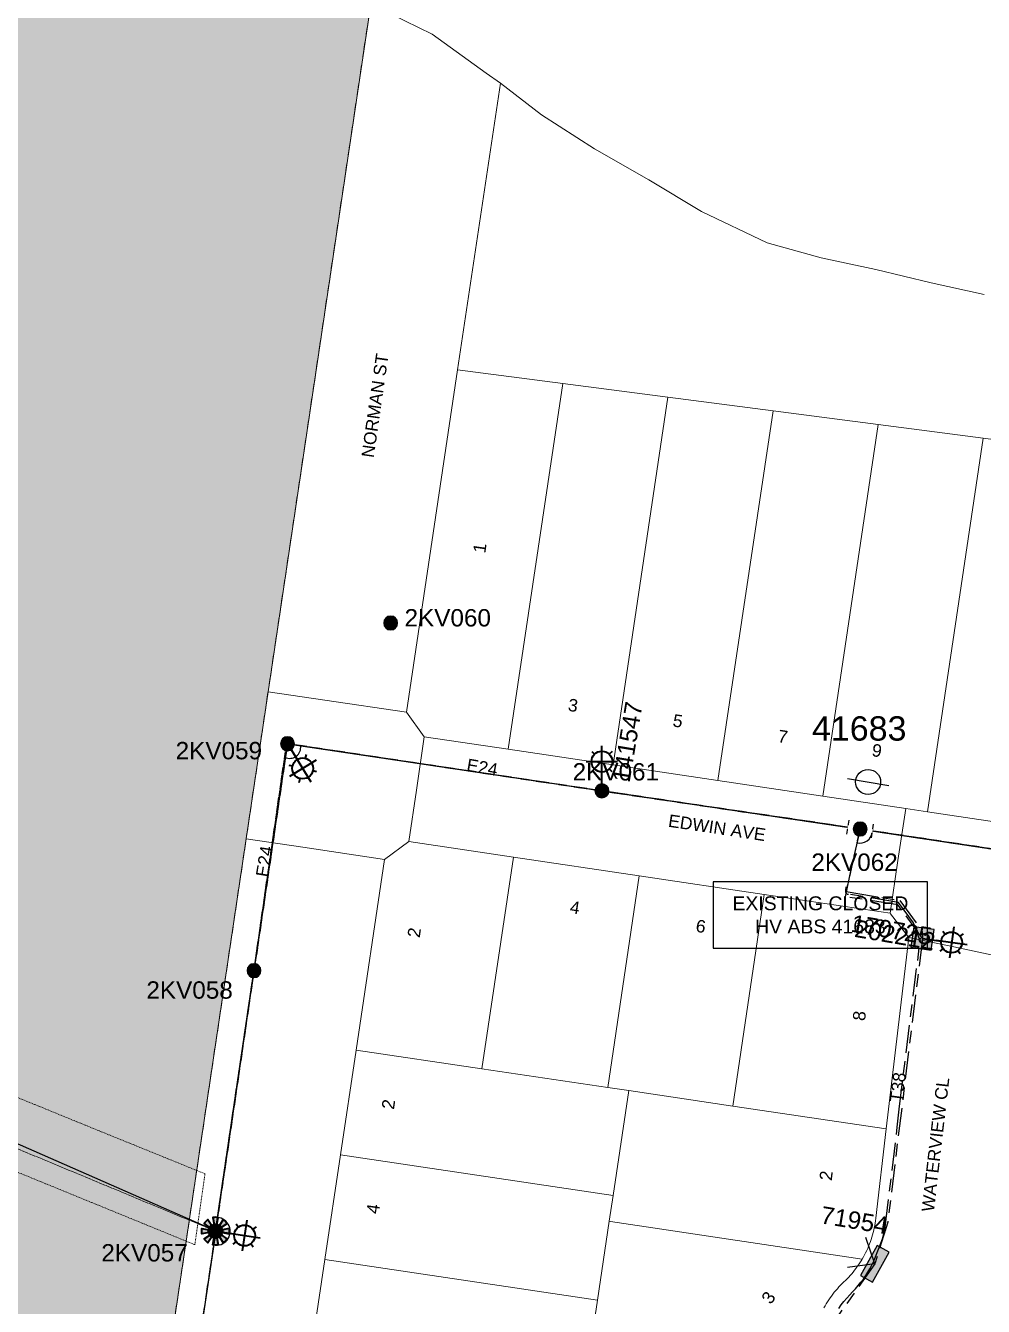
# Model space of a CAD drawing. Header units: metres. Extents: x 267914 to 271639, y 6093026 to 6094842.
# Drawn here: x 270660.8 to 270798.6, y 6094268.9 to 6094453.2 of the extents above; entities that cross this region are included whole.
import ezdxf
from ezdxf.enums import TextEntityAlignment as Align

# ---------------------------------------------------------------- set-up
doc = ezdxf.new("R2010")
doc.units = ezdxf.units.M
for name, pattern in [('Cable Exist OH', [1, 1, 0]), ('Cable Exist UG', [8.2, 4, -1.2, 1.8, -1.2]), ('HIDDEN', [0.375, 0.25, -0.125]), ('HIDDEN2', [0.1875, 0.125, -0.0625])]:
    doc.linetypes.add(name, pattern=pattern)
doc.layers.get('0').update_dxf_attribs({"color": 6})
for name, color, linetype, lineweight in [('Cadastre Land Parcels_SP_EXT', 9, 'Continuous', 5), ('Cadastre Other Property_SP_EXT', 9, 'HIDDEN', 5), ('Cadastre Roads_SP_EXT', 9, 'Continuous', 5)]:
    doc.layers.add(name, color=color, linetype=linetype, lineweight=lineweight)
for name, color, linetype in [('Equip_SP_HV_EXT', 7, 'Continuous'), ('Equip_SP_SL_EXT', 7, 'Continuous'), ('Mains_HV_EXT', 7, 'Continuous'), ('Mains_HV_NEW', 2, 'Continuous'), ('Mains_LV_EXT', 7, 'Continuous'), ('Mains_SL_EXT', 7, 'Continuous'), ('Notes_HV_MISC', 7, 'Continuous'), ('Notes_SP_MISC', 7, 'Continuous'), ('OH_Details_SP_MISC', 7, 'Continuous'), ('SupportsOH_SP_TR_HV_LV_SL_EXT', 7, 'Continuous'), ('SupportsUG_SP_LV_EXT', 7, 'Continuous'), ('SupportsUG_SP_LV_SL_EXT', 7, 'Continuous'), ('Trench_SP_EXT', 7, 'Continuous')]:
    doc.layers.add(name, color=color, linetype=linetype)
doc.layers.get('0').freeze()
doc.styles.add('COLUMN_LABEL', font='arial.ttf')
doc.styles.add('HVSW_LABEL', font='arial.ttf')
doc.styles.add('iecARIAL', font='arial.ttf', dxfattribs={"height": 2})
doc.styles.add('POLE_LABEL', font='arial.ttf')
doc.styles.get("Standard").update_dxf_attribs({"font": 'arial.ttf'})

# ---------------------------------------------------------------- blocks, each defined once
blk = doc.blocks.new('COLUMN_EXT')
blk.add_hatch(color=256).paths.add_polyline_path([(-1.49, 1.48), (-1.49, -1.49), (1.48, -1.49), (1.48, 1.48)])
blk.add_lwpolyline([(-1.49, -1.49), (1.48, -1.49), (1.48, 1.48), (-1.49, 1.48)], close=True)
for tag, height, style, flags, p in [('ASSET_NUM', 2.5, 'COLUMN_LABEL', 8, (2, 2)), ('STRUCTURE_PLANT_NUMBER', 0.2, 'POLE_LABEL', 9, (1.81, 0.03)), ('STREET_CODE', 0.2, 'COLUMN_LABEL', 9, (1.81, -0.2))]:
    blk.add_attdef(tag, text='', height=height, dxfattribs=dict(style=style, flags=flags)).set_placement(p, align=Align.MIDDLE_LEFT)
at = {"flags": 9}
for tag, p in [('COLUMN_TYPE', (1.81, -0.4)), ('OWNED_BY', (1.81, -0.6)), ('STATE', (1.81, -0.8)), ('USAGE', (1.81, -1)), ('STREETNAME', (1.81, -1.6)), ('SUBURB', (1.81, -1.8)), ('LEGEND', (1.81, -1.2)), ('LOCATION', (1.81, -1.4)), ('NOTES', (1.81, -2))]:
    blk.add_attdef(tag, text='', height=0.2, dxfattribs=at).set_placement(p, align=Align.MIDDLE_LEFT)
at = {"flags": 1}
blk.add_attdef('Z', (1.81, -2.35), '', height=0.2, dxfattribs=at)
blk = doc.blocks.new('PILLAR_EXT')
blk.add_hatch(color=256).paths.add_polyline_path([(-2.475, 0.99), (-2.475, -0.99), (2.475, -0.99), (2.475, 0.99)])
blk.add_lwpolyline([(-2.475, -0.99), (2.475, -0.99), (2.475, 0.99), (-2.475, 0.99)], close=True)
at = {"style": 'iecARIAL', "flags": 8}
blk.add_attdef('ASSET_NUM', (1.5, 3.5), '', height=2.5, dxfattribs=at)
for tag, p, flags in [('OWNED_BY', (0, -0.2), 9), ('STATE', (0, -0.4), 9), ('SUPPORT_TYPE', (0, -0.6), 9), ('STREETNAME', (0, -1.8), 9), ('SUBURB', (0, -2), 1), ('USAGE', (0, -0.8), 9), ('LEGEND', (0, -1), 9), ('LOCATION', (0, -1.2), 9), ('NOTES', (0, -1.4), 9), ('PARENT', (0, -1.6), 9)]:
    blk.add_attdef(tag, p, '', height=0.2, dxfattribs=dict(flags=flags))
blk = doc.blocks.new('SL_LANTERN_EXT')
at = {"lineweight": 40}
for p, q in [((-1.46, 5.68), (-1.06, 5.28)), ((0, 1.97), (0, 6.47)), ((1.46, 5.68), (1.06, 5.28)), ((-2.25, 4.22), (2.25, 4.22)), ((-1.46, 2.76), (-1.06, 3.16)), ((0, 0), (0, 2.72)), ((1.46, 2.76), (1.06, 3.16))]:
    blk.add_line(p, q, dxfattribs=at)
blk.add_circle((0, 4.22), 1.5, dxfattribs=at)
at = {"style": 'iecARIAL', "flags": 8}
blk.add_attdef('ASSET_NUM', (1.5, 1.5), '', height=2.5, dxfattribs=at)
for tag, p, height, flags in [('OPERATING_VOLTAGE', (0.98, -1.65), 0.2, 9), ('ORIENTATION', (0.98, -1.85), 0.2, 9), ('CONSTRUCTED_VOLTAGE', (0.98, -0.65), 0.2, 9), ('CONTROL_TYPE', (0.98, -0.85), 0.2, 9), ('LANTERN_PURPOSE', (0.98, -1.05), 0.2, 9), ('LANTERN_TYPE', (0.98, -1.25), 0.2, 9), ('NO_PHASES', (0.98, -1.45), 0.2, 9), ('LNUMBER', (2.18, -3.25), 2.5, 8), ('OWNED_BY', (0.98, -2.05), 0.2, 9), ('STATE', (0.98, -2.25), 0.2, 9), ('USAGE', (0.98, -2.45), 0.2, 9), ('CEXIST', (0.98, -2.65), 0.2, 9), ('CNEW', (0.98, -2.85), 0.2, 9), ('CNUMBER', (0.98, -3.05), 0.2, 9), ('CREMOVE', (0.98, -3.25), 0.2, 9), ('CREPLACE', (0.98, -3.45), 0.2, 9), ('LKINGHEIGHT', (0.98, -3.65), 0.2, 9), ('LBRACKET', (0.98, -3.85), 0.2, 9), ('LBRACKETVOCAB', (0.98, -4.05), 0.2, 9), ('LCATEGORY', (0.98, -4.25), 0.2, 9), ('LCHARGE1', (0.98, -4.45), 0.2, 9), ('LCHARGE1PERCENT', (0.98, -4.65), 0.2, 9), ('LCHARGE2', (0.98, -4.85), 0.2, 9), ('LCHARGE2PERCENT', (0.98, -5.05), 0.2, 9), ('LCHARGE3', (0.98, -5.25), 0.2, 9), ('LCHARGE3PERCENT', (0.98, -5.45), 0.2, 9), ('LEXIST', (0.98, -5.65), 0.2, 9), ('LLAMP', (0.98, -5.85), 0.2, 9), ('LLAMPVOCAB', (0.98, -6.05), 0.2, 9), ('LMAST', (0.98, -6.25), 0.2, 9), ('LMASTVOCAB', (0.98, -6.45), 0.2, 9), ('LNEW', (0.98, -6.65), 0.2, 9), ('LANTNUMBER', (0.98, -6.85), 0.2, 9), ('LOUTREACH', (0.98, -7.25), 0.2, 9), ('LOUTREACHVOCAB', (0.98, -7.45), 0.2, 9), ('STREETNAME', (0.98, -9.25), 0.2, 9), ('LRATECODE', (0.98, -7.65), 0.2, 9), ('LREMOVE', (0.98, -7.85), 0.2, 9), ('LREPLACE', (0.98, -8.05), 0.2, 9), ('LTYPE', (0.98, -8.25), 0.2, 9), ('LTYPEVOCAB', (0.98, -8.45), 0.2, 9), ('LEGEND', (0.98, -8.65), 0.2, 9), ('LOCATION', (0.98, -8.85), 0.2, 9), ('NOTES', (0.98, -9.05), 0.2, 9), ('SUBURB', (0.98, -9.45), 0.2, 1)]:
    blk.add_attdef(tag, p, '', height=height, dxfattribs=dict(flags=flags))
blk = doc.blocks.new('SL_NIGHTWATCH_EXT')
at = {"lineweight": 40}
h = blk.add_hatch(color=256, dxfattribs=at)
h.paths.add_polyline_path([(0.39, 1.96, 0.098491), (-0.39, 1.96), (-0.2, 0.98, -0.098491), (0.19, 0.98)])
h.paths.add_polyline_path([(0.55, 0.83, -0.098491), (0.83, 0.56), (1.66, 1.11, 0.098491), (1.11, 1.66)])
h.paths.add_polyline_path([(0.98, 0.2, -0.098491), (0.98, -0.19), (1.96, -0.39, 0.098491), (1.96, 0.39)])
h.paths.add_polyline_path([(0.83, -0.55, -0.098491), (0.56, -0.83), (1.11, -1.66, 0.098491), (1.66, -1.11)])
h.paths.add_polyline_path([(-0.19, -0.98), (-0.39, -1.96, 0.098491), (0.39, -1.96), (0.2, -0.98, -0.098491)])
h.paths.add_polyline_path([(-0.83, -0.56), (-1.66, -1.11, 0.098491), (-1.11, -1.66), (-0.55, -0.83, -0.098491)])
h.paths.add_polyline_path([(-0.98, 0.19), (-1.96, 0.39, 0.098491), (-1.96, -0.39), (-0.98, -0.2, -0.098491)])
h.paths.add_polyline_path([(-1.11, 1.66, 0.098491), (-1.66, 1.11), (-0.83, 0.55, -0.098491), (-0.56, 0.83)])
for p, q in [((-1.16, 1.63), (-1.16, 1.63, 0)), ((-1.1, 1.64), (-1.1, 1.64, 0)), ((1.08, 1.63), (1.08, 1.63, 0)), ((-0.86, -0.57), (-0.86, -0.57, 0)), ((0.82, -0.57), (0.82, -0.57, 0)), ((1.13, -1.65), (1.13, -1.65, 0)), ((1.96, -0.37), (1.96, -0.37, 0))]:
    blk.add_line(p, q, dxfattribs=at)
for points in [[(-0.2, 0.98, -0.098491), (0.19, 0.98), (0.39, 1.96, 0.098491), (-0.39, 1.96)], [(-0.98, 0.19, 0.098491), (-0.98, -0.2), (-1.96, -0.39, -0.098491), (-1.96, 0.39)], [(-0.56, 0.83, 0.098491), (-0.83, 0.55), (-1.66, 1.11, -0.098491), (-1.11, 1.66)], [(0.83, 0.56), (1.66, 1.11, 0.098491), (1.11, 1.66), (0.55, 0.83, -0.098491)], [(0.98, -0.19), (1.96, -0.39, 0.098491), (1.96, 0.39), (0.98, 0.2, -0.098491)], [(-0.83, -0.56, 0.098491), (-0.55, -0.83), (-1.11, -1.66, -0.098491), (-1.66, -1.11)], [(0.2, -0.98), (0.39, -1.96, -0.098491), (-0.39, -1.96), (-0.19, -0.98, 0.098491)], [(0.56, -0.83), (1.11, -1.66, 0.098491), (1.66, -1.11), (0.83, -0.55, -0.098491)]]:
    blk.add_lwpolyline(points, format="xyb", close=True, dxfattribs=at)
blk.add_circle((0, 0), 1, dxfattribs=at)
blk = doc.blocks.new('POLE_EXT')
blk.add_hatch(color=256).paths.add_polyline_path([(-1, 0, 1), (1, 0, 1)])
blk.add_lwpolyline([(-1, 0, 1), (1, 0, 1)], format="xyb", close=True)
for tag, height, flags, p in [('pNumber', 2.5, 8, (-17.84, 2.07)), ('OWNED_BY', 0.2, 9, (1.35, -0.4)), ('SPECIAL_USE', 0.2, 9, (1.35, -0.8)), ('STATE', 0.2, 9, (1.35, -1)), ('cLV', 0.2, 9, (1.35, -1.4)), ('hDepth', 0.2, 9, (1.35, -1.6)), ('hDia', 0.2, 9, (1.35, -1.8)), ('PARENT', 0.2, 9, (1.35, -0.6)), ('USAGE', 0.2, 9, (1.35, -1.2)), ('cHV', 0.2, 9, (1.35, -2)), ('cLinedev', 0.2, 9, (1.35, -3.4)), ('LBRACKET', 0.2, 9, (1.35, -2.2)), ('LExisting', 0.2, 9, (1.35, -2.4)), ('LANTNUMBER', 0.2, 9, (1.35, -2.6)), ('LOther', 0.2, 9, (1.35, -2.8)), ('LRemove', 0.2, 9, (1.35, -3)), ('LEGEND', 0.2, 9, (1.35, -3.2)), ('LOCATION', 0.2, 9, (1.35, -3.6)), ('pExisting', 0.2, 9, (1.35, -3.8)), ('pFooting', 0.2, 9, (1.35, -4.4)), ('pNew', 0.2, 9, (1.35, -4.6)), ('pRelocate', 0.2, 9, (1.35, -5)), ('pRemove', 0.2, 9, (1.35, -5.2)), ('pReplace', 0.2, 9, (1.35, -5.4)), ('pStay', 0.2, 9, (1.35, -5.6)), ('PFNUMBER', 0.2, 9, (1.35, -4)), ('NEWPFNUMBER', 0.2, 9, (1.35, -4.2)), ('pType', 0.2, 9, (1.35, -5.8)), ('cspan', 0.2, 9, (1.35, -6)), ('STREETNAME', 0.2, 9, (1.35, -6.2)), ('SUBURB', 0.2, 9, (1.35, -6.4)), ('OPERATED_BY', 0.2, 9, (1.36, -7.01)), ('NOTES', 0.2, 9, (1.35, -6.6)), ('MAINTAINED_BY', 0.2, 9, (1.36, -6.81))]:
    blk.add_attdef(tag, text='', height=height, dxfattribs=dict(flags=flags)).set_placement(p, align=Align.MIDDLE_LEFT)
at = {"style": 'POLE_LABEL'}
for tag, height, flags, p in [('ASSET_NUM', 2.5, 8, (2, 2)), ('STRUCTURE_PLANT_NUMBER', 0.2, 9, (1.35, 0.03)), ('STREET_CODE', 0.2, 9, (1.35, -0.2))]:
    blk.add_attdef(tag, text='', height=height, dxfattribs=dict(at, flags=flags)).set_placement(p, align=Align.MIDDLE_LEFT)
at = {"flags": 1}
blk.add_attdef('Z', (1.35, -7.33), '', height=0.2, dxfattribs=at)
blk = doc.blocks.new('HV_ABS_CLOSED_EXT')
blk.add_line((-3, 6.87), (3, 6.87))
blk.add_circle((0, 6.87), 1.8)
at = {"style": 'HVSW_LABEL'}
for tag, height, flags, p in [('ASSET_NUM', 3.5, 8, (2, 2)), ('STREET_CODE', 0.2, 9, (0, -0.2))]:
    blk.add_attdef(tag, text='', height=height, dxfattribs=dict(at, flags=flags)).set_placement(p, align=Align.MIDDLE_LEFT)
at = {"flags": 1}
blk.add_attdef('Z', (0, 0), '', height=0.2, dxfattribs=at)
at = {"flags": 9}
for tag, p in [('ACTUAL_STATUS', (0, -0.4)), ('CONSTRUCTED_VOLTAGE', (0, -0.6)), ('OPERATING_VOLTAGE', (0, -1)), ('ORIENTATION', (0, -1.2)), ('OWNED_BY', (0, -1.4)), ('STATE', (0, -1.6)), ('SWITCH_TYPE', (0, -1.8)), ('NO_PHASES', (0, -0.8)), ('STREETNAME', (0, -2.6)), ('SUBURB', (0, -2.8)), ('USAGE', (0, -2)), ('LEGEND', (0, -2.2)), ('LOCATION', (0, -2.4)), ('NOTES', (0, -3))]:
    blk.add_attdef(tag, text='', height=0.2, dxfattribs=at).set_placement(p, align=Align.MIDDLE_LEFT)
blk = doc.blocks.new('End Shackle_NEW')
blk.add_line((1, 1.81), (-1, 1.81))
at = {"flags": 1}
blk.add_attdef('Z', (0, 0), '', height=0.2, dxfattribs=at)
at = {"flags": 9}
for tag, p in [('CONNECTOR_TYPE', (0, 0)), ('CONSTRUCTED_VOLTAGE', (0, -0.2)), ('OPERATING_VOLTAGE', (0, -0.6)), ('ORIENTATION', (0, -0.8)), ('OWNED_BY', (0, -1)), ('STATE', (0, -1.2)), ('NO_PHASES', (0, -0.4)), ('USAGE', (0, -1.4)), ('NOTES', (0, -1.6)), ('MAINTAINED_BY', (0, -1.81)), ('OPERATED_BY', (0, -2.01))]:
    blk.add_attdef(tag, text='', height=0.2, dxfattribs=at).set_placement(p, align=Align.MIDDLE_LEFT)
blk.add_wipeout([(-0.25, 0), (-0.25, 1.81), (0.25, 1.82), (0.25, 0)])

msp = doc.modelspace()

# ---------------------------------------------------------------- hatches: boundary and pattern name
at = {"layer": 'Notes_SP_MISC', "linetype": 'Cable Exist OH', "lineweight": 0}
h = msp.add_hatch(dxfattribs=at)
h.set_pattern_fill('DOTS', scale=5)
h.paths.add_polyline_path([(270294.87367, 6094417.99015), (270325.71903, 6094417.99015), (270325.71903, 6094427.51752), (270294.87367, 6094427.51752)], flags=16)
h.paths.add_polyline_path([(270368.16032, 6094375.8), (270330.76741, 6094375.8), (270330.76741, 6094396.1), (270368.16032, 6094396.1)], flags=16)
h.paths.add_polyline_path([(270392.54142, 6094372.76222), (270446.52195, 6094372.76222), (270446.52195, 6094323.68579), (270392.54142, 6094323.68579)], flags=16)
h.paths.add_polyline_path([(270562.66032, 6094301.83251), (270525.26741, 6094301.83251), (270525.26741, 6094316.74827), (270562.66032, 6094316.74827)], flags=16)
h.paths.add_polyline_path([(270623.56261, 6094279.79342), (270586.16971, 6094279.79342), (270586.16971, 6094294.70918), (270623.56261, 6094294.70918)], flags=16)
h.paths.add_polyline_path([(270546.43226, 6094188.17363), (270607.54442, 6094188.17363), (270607.54442, 6094223.87583), (270546.43226, 6094223.87583)], flags=16)
h.paths.add_polyline_path([(270610.29029, 6094219.38971), (270657.83063, 6094219.38971), (270657.83063, 6094235.65904), (270610.29029, 6094235.65904)], flags=16)
h.paths.add_polyline_path([(270621.72617, 6094206.99774), (270652.57153, 6094206.99774), (270652.57153, 6094216.52512), (270621.72617, 6094216.52512)], flags=16)
h.paths.add_polyline_path([(270621.72617, 6094194.15068), (270652.57153, 6094194.15068), (270652.57153, 6094203.67805), (270621.72617, 6094203.67805)], flags=16)
h.paths.add_polyline_path([(270621.73795, 6094179.87044), (270652.58331, 6094179.87044), (270652.58331, 6094189.39782), (270621.73795, 6094189.39782)], flags=16)
h.paths.add_polyline_path([(270147.16008, 6094087.00123), (270207.17664, 6094079.64236), (270204.76765, 6094082.90953), (270210.07705, 6094108.14978), (270325.83978, 6094122.17453), (270502.90852, 6094177.01981), (270669.04642, 6094178.49896), (270710.46836, 6094456.26428), (270636.39311, 6094511.48672), (270591.3781, 6094556.10591), (270564.69639, 6094591.35677), (270524.07257, 6094631.00491), (270480.90636, 6094656.14759), (270451.68598, 6094666.35359), (270363.99117, 6094617.38918), (270314.13328, 6094579.10181), (270278.89523, 6094550.13021), (270252.61213, 6094525.7092), (270236.65183, 6094517.45549)])

# ---------------------------------------------------------------- linework, layer by layer
at = {"layer": 'Cadastre Land Parcels_SP_EXT', "linetype": 'Continuous'}
for points in [[(270502.90852, 6094177.01981), (270518.23105, 6094177.15593), (270536.52756, 6094177.3189), (270554.82407, 6094177.48179), (270573.12058, 6094177.64467), (270591.4163, 6094177.80756), (270609.71281, 6094177.97036), (270628.00924, 6094178.13315), (270647.82904, 6094178.30973), (270669.04645, 6094178.49894), (270692.55688, 6094336.15535), (270692.55688, 6094336.15535), (270695.71407, 6094357.32338), (270710.46862, 6094456.26413)], [(270798.72677, 6094414.49163), (270791.07699, 6094416.18002), (270783.1154, 6094418.06433), (270775.26086, 6094419.74742), (270767.49527, 6094421.94629), (270758.05367, 6094426.44789), (270750.4507, 6094431.01222), (270742.66524, 6094435.46833), (270735.01369, 6094440.33979), (270729.12588, 6094444.91683), (270722.96813, 6094403.63555), (270738.09147, 6094401.67059), (270753.21392, 6094399.70652), (270768.33717, 6094397.74244), (270783.45972, 6094395.77634), (270798.58217, 6094393.81323), (270813.70542, 6094391.84907)], [(270775.65164, 6094268.62056), (270775.81709, 6094268.91638), (270775.98837, 6094269.20832), (270776.16715, 6094269.49647), (270776.35168, 6094269.78072), (270776.54292, 6094270.0602), (270776.7407, 6094270.33589), (270776.94439, 6094270.60681), (270777.15392, 6094270.87286), (270777.37007, 6094271.13406), (270777.59205, 6094271.39049), (270777.81906, 6094271.64198), (270778.05191, 6094271.88772), (270778.29067, 6094272.12869), (270778.53438, 6094272.36374), (270778.76855, 6094272.58961), (270778.99768, 6094272.8213), (270779.22187, 6094273.0568), (270779.44102, 6094273.29724), (270779.65505, 6094273.54351), (270779.86334, 6094273.79358), (270780.0658, 6094274.04745), (270780.26331, 6094274.30626), (270780.45491, 6094274.56985), (270780.64076, 6094274.83626), (270780.82069, 6094275.10753), (270780.99488, 6094275.3826), (270781.16325, 6094275.66155), (270744.96586, 6094281.07934), (270744.77418, 6094281.10823), (270743.07987, 6094269.74318), (270741.45455, 6094258.84549)]]:
    msp.add_lwpolyline(points, dxfattribs=at)
for points in [[(270738.09147, 6094401.67059), (270722.96813, 6094403.63555), (270715.60675, 6094354.35717), (270718.17723, 6094350.83323), (270730.24241, 6094349.03531), (270738.09147, 6094401.67059)], [(270753.21392, 6094399.70652), (270738.09147, 6094401.67059), (270730.24241, 6094349.03531), (270745.3214, 6094346.78759), (270753.21392, 6094399.70652)], [(270768.33717, 6094397.74244), (270753.21392, 6094399.70652), (270745.3214, 6094346.78759), (270760.40199, 6094344.53979), (270768.33717, 6094397.74244)], [(270783.45972, 6094395.77634), (270768.33717, 6094397.74244), (270760.40199, 6094344.53979), (270775.48266, 6094342.29305), (270783.45972, 6094395.77634)], [(270798.58217, 6094393.81323), (270783.45972, 6094395.77634), (270775.48266, 6094342.29305), (270787.42656, 6094340.51289), (270790.56245, 6094340.04525), (270798.58217, 6094393.81323)], [(270813.70542, 6094391.84907), (270798.58217, 6094393.81323), (270790.56245, 6094340.04525), (270805.64304, 6094337.79745), (270813.70542, 6094391.84907)], [(270731.00843, 6094333.50661), (270715.92943, 6094335.75335), (270712.46343, 6094333.18649), (270708.37063, 6094305.74066), (270726.46654, 6094303.04617), (270731.00843, 6094333.50661)], [(270749.10531, 6094330.8092), (270731.00843, 6094333.50661), (270726.46654, 6094303.04617), (270744.56333, 6094300.35176), (270749.10531, 6094330.8092)], [(270767.08338, 6094328.12963), (270749.10531, 6094330.8092), (270744.56333, 6094300.35176), (270747.57715, 6094299.90294), (270762.53814, 6094297.6721), (270767.08338, 6094328.12963)], [(270785.17779, 6094325.43398), (270767.08338, 6094328.12963), (270762.53814, 6094297.6721), (270784.63163, 6094294.38657), (270787.85223, 6094321.96145), (270785.25543, 6094325.33346), (270785.17779, 6094325.43398)], [(270726.46654, 6094303.04617), (270708.37063, 6094305.74066), (270706.12124, 6094290.65972), (270745.32856, 6094284.82306), (270747.57715, 6094299.90294), (270744.56333, 6094300.35176), (270726.46654, 6094303.04617)], [(270781.33514, 6094275.96241), (270781.50041, 6094276.26619), (270781.65826, 6094276.57465), (270781.80869, 6094276.88593), (270781.9525, 6094277.2011), (270782.08879, 6094277.51998), (270782.21776, 6094277.84072), (270782.33931, 6094278.16516), (270782.45255, 6094278.49244), (270782.55925, 6094278.82156), (270782.65775, 6094279.15343), (270782.74882, 6094279.48715), (270782.83247, 6094279.82361), (270782.90799, 6094280.16183), (270782.97521, 6094280.50085), (270783.0351, 6094280.84173), (270783.08678, 6094281.18437), (270783.13112, 6094281.52781), (270784.63163, 6094294.38657), (270762.53814, 6094297.6721), (270747.57715, 6094299.90294), (270745.32856, 6094284.82306), (270744.77418, 6094281.10823), (270744.96586, 6094281.07934), (270781.16325, 6094275.66155), (270781.33514, 6094275.96241)], [(270744.77418, 6094281.10823), (270745.32856, 6094284.82306), (270706.12124, 6094290.65972), (270703.87185, 6094275.58082), (270743.07987, 6094269.74318), (270744.77418, 6094281.10823)], [(270743.07987, 6094269.74318), (270703.87185, 6094275.58082), (270701.62334, 6094260.49988), (270740.83128, 6094254.66233), (270741.45455, 6094258.84549), (270743.07987, 6094269.74318)]]:
    msp.add_lwpolyline(points, close=True, dxfattribs=at)
at = {"layer": 'Cadastre Other Property_SP_EXT', "linetype": 'HIDDEN2'}
msp.add_lwpolyline([(270420.18782, 6094396.60435), (270419.71449, 6094393.93344), (270418.36206, 6094389.80877), (270417.07736, 6094387.20542), (270440.54088, 6094377.60364), (270479.96229, 6094361.5781), (270529.66173, 6094341.22504), (270573.3431, 6094323.50903), (270685.17294, 6094277.72462), (270686.63742, 6094287.93144), (270671.45711, 6094294.09509), (270566.75027, 6094336.89744), (270519.48512, 6094356.2025), (270425.93532, 6094394.40677), (270420.18782, 6094396.60435)], close=True, dxfattribs=at)
at = {"layer": 'Cadastre Roads_SP_EXT', "linetype": 'Continuous'}
for points in [[(270729.12586, 6094444.91678), (270727.07619, 6094446.34733), (270719.28833, 6094451.95969), (270711.44219, 6094455.78439), (270710.46862, 6094456.26415), (270695.71405, 6094357.32331), (270703.87412, 6094356.10778), (270715.60669, 6094354.35712), (270722.96812, 6094403.63561), (270729.12586, 6094444.91678)], [(270730.24239, 6094349.03528), (270718.17727, 6094350.83328), (270717.03177, 6094343.14794), (270715.92945, 6094335.75339), (270731.00836, 6094333.50663), (270749.1053, 6094330.80915), (270767.08337, 6094328.1296), (270785.17775, 6094325.43398), (270786.31018, 6094333.02739), (270787.42655, 6094340.51289), (270775.48266, 6094342.29305), (270760.40207, 6094344.53981), (270745.32139, 6094346.78755), (270730.24239, 6094349.03528)], [(270712.46344, 6094333.18652), (270700.7194, 6094334.93683), (270692.55686, 6094336.15536), (270669.04642, 6094178.49896), (270664.70496, 6094149.38491), (270677.24508, 6094154.18662), (270686.28574, 6094157.64847), (270692.17785, 6094197.16468), (270694.87691, 6094215.2602), (270697.12544, 6094230.34008), (270699.37477, 6094245.42103), (270701.6233, 6094260.49994), (270703.87183, 6094275.5808), (270706.12124, 6094290.65971), (270708.37065, 6094305.74065), (270712.46344, 6094333.18652)]]:
    msp.add_lwpolyline(points, close=True, dxfattribs=at)
msp.add_lwpolyline([(270803.56945, 6094318.64919), (270794.3332, 6094320.59668), (270787.85227, 6094321.96145), (270784.63158, 6094294.38656), (270783.13109, 6094281.52784), (270783.08685, 6094281.18433), (270783.0351, 6094280.8417), (270782.97523, 6094280.50093), (270782.90794, 6094280.16183), (270782.83253, 6094279.82362), (270782.74881, 6094279.48709), (270782.65777, 6094279.15347), (270782.55931, 6094278.82153), (270782.45255, 6094278.4925), (270782.33925, 6094278.16515), (270782.21774, 6094277.84072), (270782.08882, 6094277.51999), (270781.95247, 6094277.20112), (270781.80871, 6094276.88596), (270781.65824, 6094276.57468), (270781.50044, 6094276.26614), (270781.33513, 6094275.96245), (270781.16328, 6094275.66151), (270780.99489, 6094275.38264), (270780.82075, 6094275.10757), (270780.64069, 6094274.83629), (270780.4549, 6094274.56987), (270780.26327, 6094274.30628), (270780.06582, 6094274.04746), (270779.86334, 6094273.79358), (270779.65511, 6094273.54349), (270779.44097, 6094273.29721), (270779.22188, 6094273.05684), (270778.99776, 6094272.82124), (270778.76861, 6094272.58962), (270778.53442, 6094272.36373), (270778.29061, 6094272.12866), (270778.05192, 6094271.88776), (270777.81906, 6094271.64201), (270777.59202, 6094271.39042), (270777.37002, 6094271.13407), (270777.15394, 6094270.87286), (270776.94439, 6094270.6068), (270776.74076, 6094270.33596), (270776.54295, 6094270.06027), (270776.35168, 6094269.7807), (270776.16712, 6094269.49644), (270775.98839, 6094269.2083), (270775.81708, 6094268.91636), (270775.65159, 6094268.62063)], dxfattribs=at)
at = {"layer": 'Mains_HV_EXT', "color": 7, "linetype": 'Cable Exist OH', "lineweight": 0}
for points in [[(270403.3061, 6094398.25107), (270688.15339, 6094279.67559), (270698.4922, 6094349.83199), (270780.8594, 6094337.55544)], [(270780.8594, 6094337.55544), (270804.49989, 6094333.98848)]]:
    msp.add_lwpolyline(points, dxfattribs=at)
at = {"layer": 'Mains_LV_EXT', "linetype": 'Cable Exist OH'}
for points in [[(270688.15339, 6094279.67559), (270693.67961, 6094317.17527), (270698.38652, 6094349.87478)], [(270698.38652, 6094349.87478), (270743.7262, 6094343.04152)], [(270743.7262, 6094343.04152), (270780.85943, 6094337.55551)], [(270780.85943, 6094337.55551), (270804.49989, 6094333.98848)]]:
    msp.add_lwpolyline(points, dxfattribs=at)
at = {"layer": 'Mains_LV_EXT', "linetype": 'Continuous'}
for points in [[(270698.1206, 6094347.88804, 0.609041638), (270700.38177, 6094349.55611)], [(270780.36195, 6094335.61685, 0.494104912), (270782.58528, 6094337.18633)], [(270687.8701, 6094277.69033, 1.05077347), (270688.43583, 6094281.64744)]]:
    msp.add_lwpolyline(points, format="xyb", dxfattribs=at)
at = {"layer": 'Mains_LV_EXT', "linetype": 'Cable Exist UG'}
for points in [[(270780.85943, 6094337.55551), (270778.83359, 6094328.54276), (270786.56348, 6094327.27684), (270789.81245, 6094322.82185), (270789.83981, 6094321.80635)], [(270789.83981, 6094321.80635), (270784.83169, 6094280.99114), (270782.99412, 6094274.98003)], [(270782.99412, 6094274.98003), (270777.06701, 6094266.61901), (270776.47217, 6094258.06755), (270779.59359, 6094252.2694)]]:
    msp.add_lwpolyline(points, dxfattribs=at)
at = {"layer": 'Mains_LV_EXT', "color": 7, "linetype": 'Cable Exist OH', "lineweight": 0}
msp.add_lwpolyline([(270682.19849, 6094239.43043), (270688.15339, 6094279.67559)], dxfattribs=at)
at = {"layer": 'Mains_SL_EXT', "linetype": 'Cable Exist OH'}
for points in [[(270698.4922, 6094349.83199), (270693.67961, 6094317.17527), (270688.15339, 6094279.67559)], [(270743.7262, 6094343.04152), (270698.4922, 6094349.83199)], [(270780.85943, 6094337.55551), (270743.7262, 6094343.04152)], [(270867.74587, 6094324.55065), (270837.98143, 6094328.99229), (270804.49989, 6094333.98848), (270780.85943, 6094337.55551)]]:
    msp.add_lwpolyline(points, dxfattribs=at)
at = {"layer": 'Mains_SL_EXT', "linetype": 'Cable Exist UG'}
msp.add_lwpolyline([(270789.83981, 6094321.80635), (270786.31073, 6094326.64455), (270778.74909, 6094327.81971), (270780.85943, 6094337.55551)], dxfattribs=at)
at = {"layer": 'Notes_HV_MISC'}
msp.add_lwpolyline([(270759.72694, 6094320.42186), (270790.5723, 6094320.42186), (270790.5723, 6094329.94924), (270759.72694, 6094329.94924)], close=True, dxfattribs=at)
at = {"layer": 'Notes_SP_MISC', "color": 7, "linetype": 'Cable Exist OH', "lineweight": 0, "flags": 128}
msp.add_lwpolyline([(270147.16008, 6094087.00123), (270207.17664, 6094079.64236), (270204.76765, 6094082.90953), (270210.07705, 6094108.14978), (270325.83978, 6094122.17453), (270502.90852, 6094177.01981), (270669.04642, 6094178.49896), (270710.46836, 6094456.26428), (270636.39311, 6094511.48672), (270591.3781, 6094556.10591), (270564.69639, 6094591.35677), (270524.07257, 6094631.00491), (270480.90636, 6094656.14759), (270451.68598, 6094666.35359), (270363.99117, 6094617.38918), (270314.13328, 6094579.10181), (270278.89523, 6094550.13021), (270252.61213, 6094525.7092), (270236.65183, 6094517.45549), (270147.16012, 6094087.00122)], dxfattribs=at)
at = {"layer": 'OH_Details_SP_MISC', "color": 7, "linetype": 'Continuous', "flags": 128}
for points in [[(270666.3196, 6094131.35455), (270674.70501, 6094188.89346), (270682.19843, 6094239.43054), (270688.251, 6094279.65487), (270617.60104, 6094310.72596), (270546.44597, 6094339.78699), (270471.99901, 6094370.19398), (270403.30808, 6094398.25024)], [(270688.15339, 6094279.67559), (270698.49218, 6094349.83204), (270780.8594, 6094337.55544), (270804.49997, 6094333.98846), (270867.74588, 6094324.55065), (270920.88414, 6094318.04271)]]:
    msp.add_lwpolyline(points, dxfattribs=at)
at = {"layer": 'Trench_SP_EXT', "linetype": 'Cable Exist UG'}
for points in [[(270780.61896, 6094336.48589), (270780.84086, 6094337.47288)], [(270782.72959, 6094275.13397), (270784.08394, 6094278.56371), (270784.08394, 6094278.56371), (270784.21423, 6094279.10779), (270784.34101, 6094279.67691), (270784.47195, 6094280.23999), (270784.47472, 6094280.26349), (270786.20053, 6094294.6237), (270786.46273, 6094297.22015), (270786.46273, 6094297.22015), (270789.5424, 6094321.82374)], [(270782.99416, 6094274.98002), (270781.60448, 6094279.02376)], [(270777.80345, 6094268.5681), (270778.15956, 6094269.0802), (270778.53957, 6094269.57426), (270778.93093, 6094270.03741), (270779.37033, 6094270.50569), (270779.77384, 6094270.92886), (270780.1891, 6094271.38279), (270780.58779, 6094271.8443), (270780.97066, 6094272.31593), (270781.32954, 6094272.79009), (270781.67056, 6094273.27184), (270781.98775, 6094273.75938), (270782.28447, 6094274.25565), (270782.75153, 6094275.18953)], [(270782.99416, 6094274.98002), (270778.27467, 6094274.31839)]]:
    msp.add_lwpolyline(points, dxfattribs=at)
msp.add_lwpolyline([(270789.4193, 6094321.69198), (270788.5276, 6094324.04883), (270788.5276, 6094324.04883), (270786.39298, 6094326.98777), (270779.19721, 6094328.17276), (270779.19721, 6094328.17276, -0.539919499), (270778.78538, 6094328.71643), (270778.78538, 6094328.71643), (270778.87586, 6094329.23513)], format="xyb", dxfattribs=at)

# ---------------------------------------------------------------- block references
at = {"layer": 'Equip_SP_HV_EXT'}
ref = msp.add_blockref('HV_ABS_CLOSED_EXT', (270780.85942, 6094337.55545), dxfattribs=dict(at, rotation=350.2917938162554))
ref.add_attrib('ASSET_NUM', '41683', dxfattribs={"layer": '0', "height": 3.5, "style": 'HVSW_LABEL'}).set_placement((270787.53006, 6094353.78187), align=Align.TOP_RIGHT)
at = {"layer": 'Equip_SP_SL_EXT'}
ref = msp.add_blockref('SL_LANTERN_EXT', (270743.72627, 6094343.04151), dxfattribs=at)
ref.add_attrib('ASSET_NUM', '141547', dxfattribs={"layer": '0', "height": 2.5, "rotation": 80.5528094, "style": 'iecARIAL'}).set_placement((270745.22627, 6094344.54151), align=Align.TOP_LEFT)
for p, rotation in [((270698.48577, 6094349.8827), 211.3864402441488), ((270688.15351, 6094279.67563), 261.5154112889042)]:
    msp.add_blockref('SL_LANTERN_EXT', p, dxfattribs=dict(at, rotation=rotation))
ref = msp.add_blockref('SL_LANTERN_EXT', (270789.8398, 6094321.80642), dxfattribs=dict(at, rotation=262.1660577249038))
ref.add_attrib('ASSET_NUM', '170725', dxfattribs={"layer": '0', "height": 2.5, "rotation": 350.3090011, "style": 'iecARIAL'}).set_placement((270791.3398, 6094323.30642), align=Align.TOP_RIGHT)
msp.add_blockref('SL_NIGHTWATCH_EXT', (270688.1534, 6094279.67558), dxfattribs=at)
at = {"layer": 'SupportsOH_SP_TR_HV_LV_SL_EXT'}
ref = msp.add_blockref('POLE_EXT', (270713.33517, 6094367.20946), dxfattribs=at)
ref.add_attrib('ASSET_NUM', '2KV060', dxfattribs={"layer": '0', "height": 2.5, "style": 'POLE_LABEL'}).set_placement((270715.33517, 6094367.95946), align=Align.MIDDLE_LEFT)
ref = msp.add_blockref('POLE_EXT', (270698.49218, 6094349.83204), dxfattribs=at)
ref.add_attrib('ASSET_NUM', '2KV059', dxfattribs={"layer": '0', "height": 2.5, "style": 'POLE_LABEL'}).set_placement((270694.83946, 6094346.83972), align=Align.BOTTOM_RIGHT)
ref = msp.add_blockref('POLE_EXT', (270743.72622, 6094343.0415), dxfattribs=at)
ref.add_attrib('ASSET_NUM', '2KV061', dxfattribs={"layer": '0', "height": 2.5, "style": 'POLE_LABEL'}).set_placement((270745.72622, 6094343.7915), align=Align.BOTTOM_CENTER)
ref = msp.add_blockref('POLE_EXT', (270693.67964, 6094317.17523), dxfattribs=at)
ref.add_attrib('ASSET_NUM', '2KV058', dxfattribs={"layer": '0', "height": 2.5, "style": 'POLE_LABEL'}).set_placement((270690.63044, 6094312.38393), align=Align.BOTTOM_RIGHT)
ref = msp.add_blockref('POLE_EXT', (270688.15343, 6094279.67558), dxfattribs=at)
ref.add_attrib('ASSET_NUM', '2KV057', dxfattribs={"layer": '0', "height": 2.5, "style": 'POLE_LABEL'}).set_placement((270684.14722, 6094277.812), align=Align.TOP_RIGHT)
at = {"layer": 'SupportsUG_SP_LV_EXT'}
ref = msp.add_blockref('PILLAR_EXT', (270782.99409, 6094274.98), dxfattribs=dict(at, rotation=241.0826549752978))
ref.add_attrib('ASSET_NUM', '71954', dxfattribs={"layer": '0', "height": 2.5, "rotation": 350.4490875, "style": 'iecARIAL'}).set_placement((270784.49409, 6094278.48), align=Align.BOTTOM_RIGHT)
at = {"layer": 'SupportsUG_SP_LV_SL_EXT'}
ref = msp.add_blockref('COLUMN_EXT', (270789.83981, 6094321.80637), dxfattribs=dict(at, rotation=262.1660577249038))
ref.add_attrib('ASSET_NUM', '202212', dxfattribs={"layer": '0', "height": 2.5, "rotation": 350.3090011, "style": 'COLUMN_LABEL'}).set_placement((270791.83981, 6094322.55637), align=Align.TOP_RIGHT)

# ---------------------------------------------------------------- texts
at = {"layer": 'Cadastre Land Parcels_SP_EXT'}
for s, rotation, p in [('1', 81.822548, (270726.94318, 6094377.18591)), ('3', 351.469299, (270738.75039, 6094354.58121)), ('5', 351.468872, (270753.82285, 6094352.3343)), ('7', 351.469574, (270768.93712, 6094350.08237)), ('9', 351.469055, (270782.45551, 6094348.06758)), ('4', 351.468597, (270739.03082, 6094325.47228)), ('2', 81.822578, (270717.51155, 6094321.83157)), ('6', 351.468506, (270757.13096, 6094322.77385)), ('8', 83.360886, (270781.56049, 6094309.87357)), ('2', 81.822502, (270713.80717, 6094297.11512)), ('2', 83.360985, (270776.78078, 6094286.87322)), ('4', 81.822456, (270711.60821, 6094282.07331)), ('3', 55.375153, (270768.02048, 6094269.03269))]:
    msp.add_text(s, height=1.8, rotation=rotation, dxfattribs=at).set_placement(p)
at = {"layer": 'Cadastre Roads_SP_EXT'}
for s, rotation, p in [('NORMAN ST', 81.829155, (270710.89743, 6094390.91222)), ('EDWIN AVE', 351.468903, (270753.17206, 6094337.89997)), ('WATERVIEW CL', 83.405159, (270791.47829, 6094282.38771))]:
    msp.add_text(s, height=1.8, rotation=rotation, dxfattribs=at).set_placement(p)
at = {"layer": 'Mains_LV_EXT'}
for s, rotation, p in [('E24', 350.2424343, (270724.16217, 6094345.93339)), ('E24', 80.9052512, (270695.70259, 6094330.55051)), ('T38', 82.2869071, (270786.87477, 6094298.11463))]:
    msp.add_text(s, height=1.8, rotation=rotation, dxfattribs=at).set_placement(p)
at = {"layer": 'Notes_HV_MISC', "insert": (270775.14962, 6094325.18555), "char_height": 2, "width": 30.6675701, "attachment_point": 5, "style": 'iecARIAL'}
msp.add_mtext('EXISTING CLOSED\\PHV ABS 41683', dxfattribs=at)

# ---------------------------------------------------------------- next in the draw order: block references
at = {"layer": 'Mains_HV_NEW', "color": 7, "linetype": 'Cable Exist OH', "lineweight": 0, "rotation": 81.52267031754393}
msp.add_blockref('End Shackle_NEW', (270780.8594, 6094337.55544), dxfattribs=at).dxf.unprotected_set("ltscale", 0)

# ---------------------------------------------------------------- next in the draw order: block references
at = {"layer": 'Mains_HV_NEW', "color": 7, "linetype": 'Cable Exist OH', "lineweight": 0, "rotation": 261.4197321770172}
msp.add_blockref('End Shackle_NEW', (270780.8594, 6094337.55544), dxfattribs=at).dxf.unprotected_set("ltscale", 0)

# ---------------------------------------------------------------- next in the draw order: block references
at = {"layer": 'SupportsOH_SP_TR_HV_LV_SL_EXT'}
ref = msp.add_blockref('POLE_EXT', (270780.8594, 6094337.55544), dxfattribs=at)
ref.add_attrib('ASSET_NUM', '2KV062', dxfattribs={"layer": '0', "height": 2.5, "style": 'POLE_LABEL'}).set_placement((270780.06169, 6094330.78615), align=Align.BOTTOM_CENTER)

doc.saveas('drawing.dxf')
